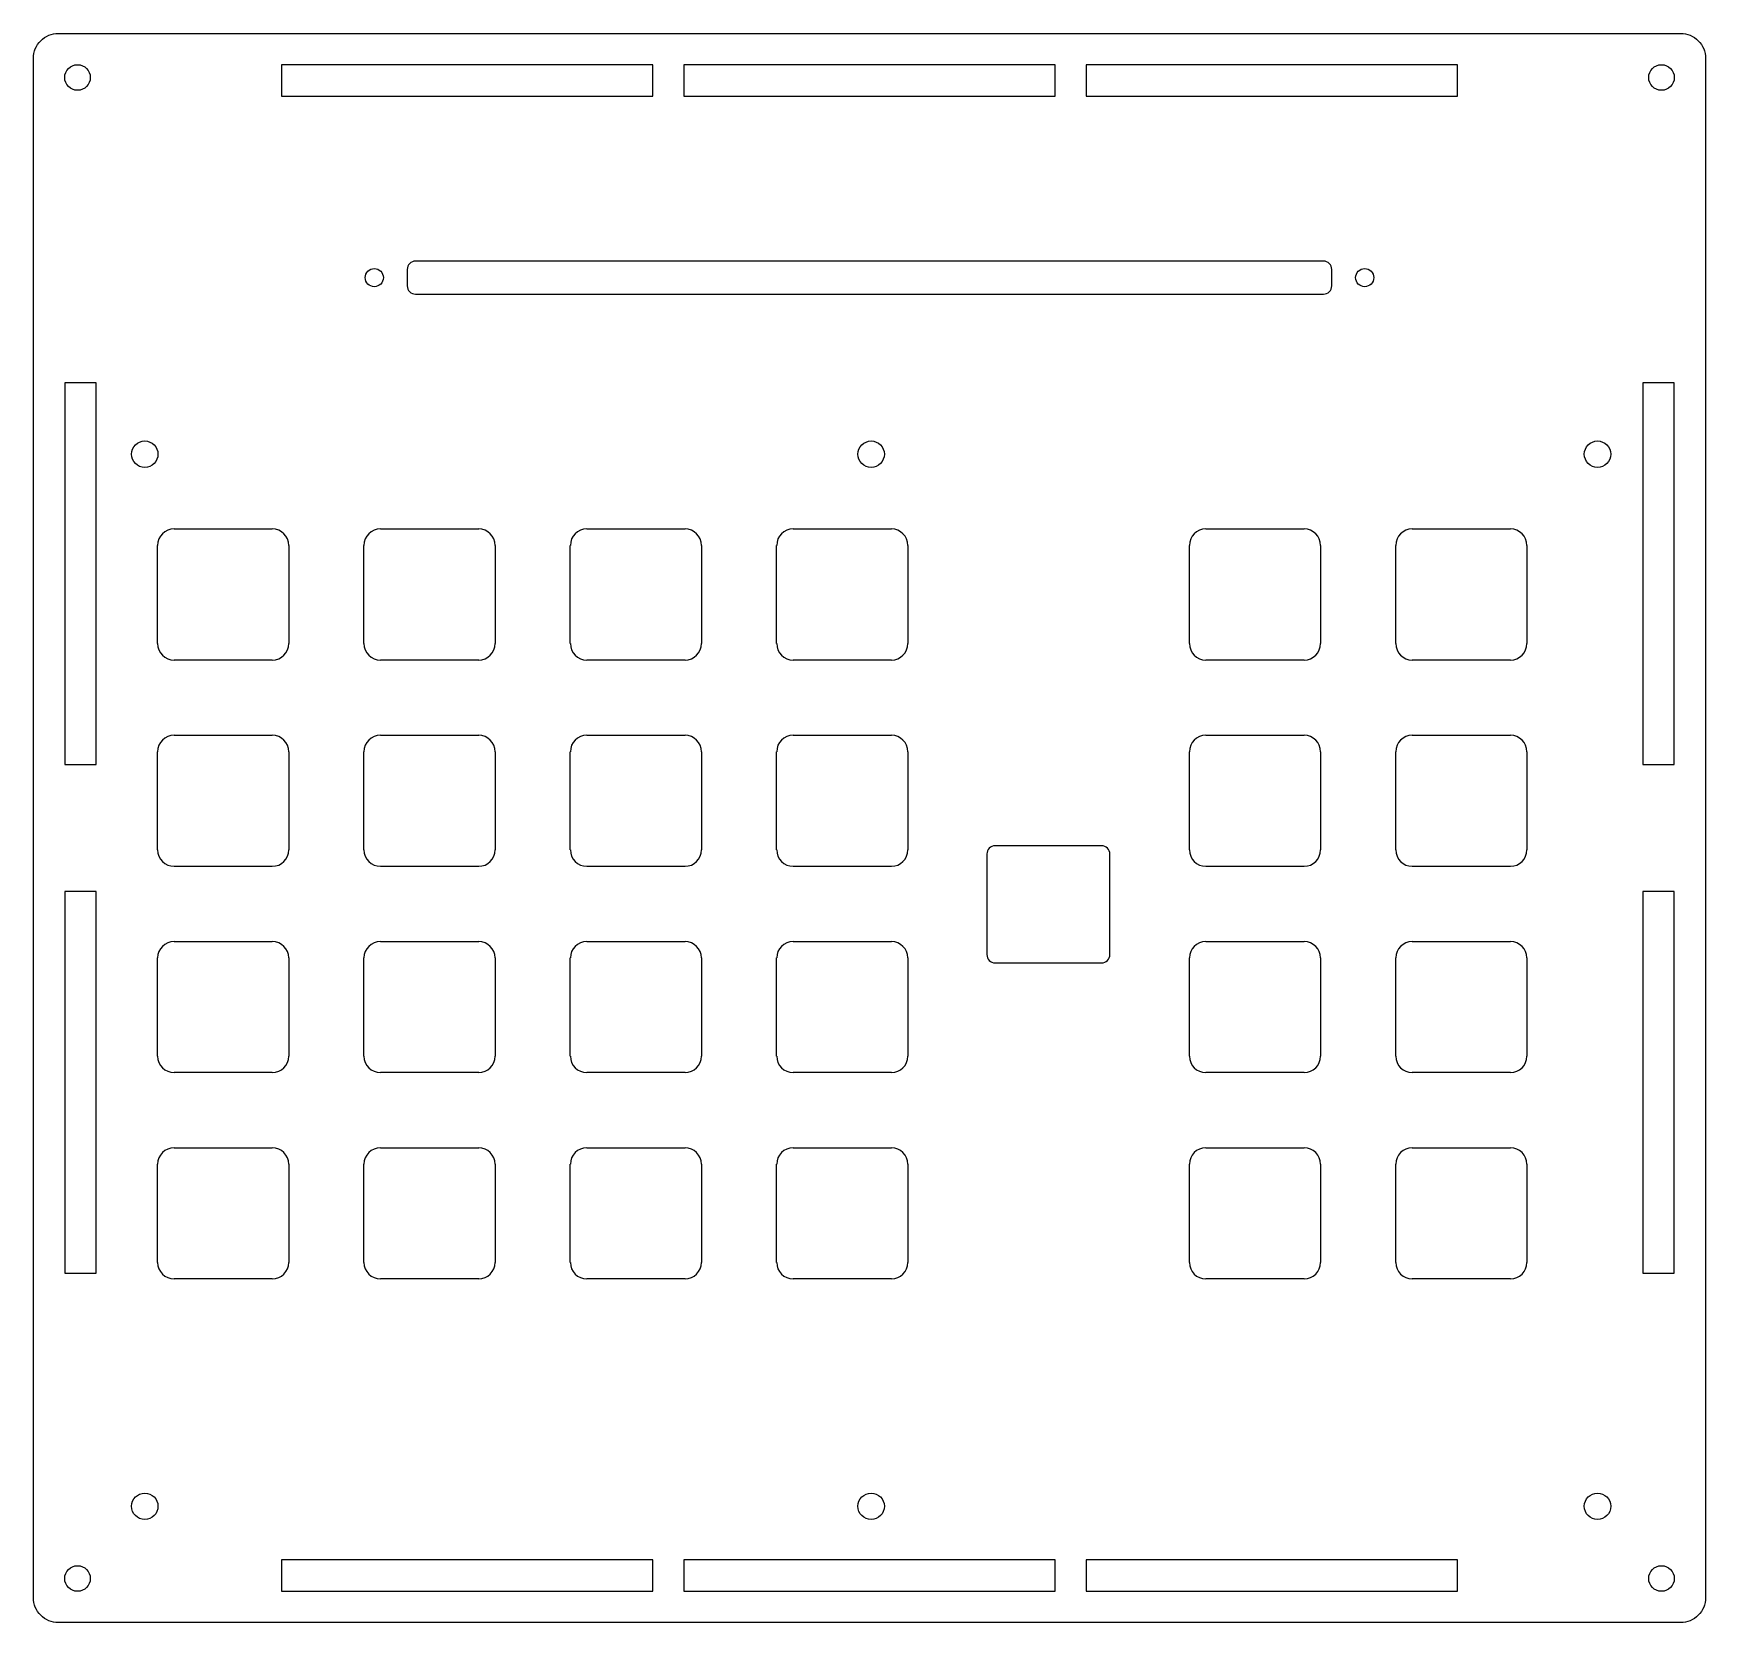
# Model space of a CAD drawing. Header units: millimetres. Extents: x -101 to 101, y -96 to 96.
import ezdxf

# ---------------------------------------------------------------- set-up
doc = ezdxf.new("R2010")
doc.units = ezdxf.units.MM
doc.layers.get('0').update_dxf_attribs({"linetype": 'CONTINUOUS'})

msp = doc.modelspace()

# ---------------------------------------------------------------- linework, layer by layer
for p, q in [((-84.25, 36.25), (-72.35, 36.25)), ((-59.25, 36.25), (-47.35, 36.25)), ((-34.25, 36.25), (-22.35, 36.25)), ((-9.25, 36.25), (2.65, 36.25)), ((40.75, 36.25), (52.65, 36.25)), ((65.75, 36.25), (77.65, 36.25)), ((-86.25, 22.35), (-86.25, 34.25)), ((-70.35, 34.25), (-70.35, 22.35)), ((-61.25, 22.35), (-61.25, 34.25)), ((-45.35, 34.25), (-45.35, 22.35)), ((-36.25, 22.35), (-36.25, 34.25)), ((-20.35, 34.25), (-20.35, 22.35)), ((-11.25, 22.35), (-11.25, 34.25)), ((4.65, 34.25), (4.65, 22.35)), ((38.75, 22.35), (38.75, 34.25)), ((54.65, 34.25), (54.65, 22.35)), ((63.75, 22.35), (63.75, 34.25)), ((79.65, 34.25), (79.65, 22.35)), ((-72.35, 20.35), (-84.25, 20.35)), ((-47.35, 20.35), (-59.25, 20.35)), ((-22.35, 20.35), (-34.25, 20.35)), ((2.65, 20.35), (-9.25, 20.35)), ((52.65, 20.35), (40.75, 20.35)), ((77.65, 20.35), (65.75, 20.35)), ((-84.25, 11.25), (-72.35, 11.25)), ((-59.25, 11.25), (-47.35, 11.25)), ((-34.25, 11.25), (-22.35, 11.25)), ((-9.25, 11.25), (2.65, 11.25)), ((40.75, 11.25), (52.65, 11.25)), ((65.75, 11.25), (77.65, 11.25)), ((-86.25, -2.65), (-86.25, 9.25)), ((-70.35, 9.25), (-70.35, -2.65)), ((-61.25, -2.65), (-61.25, 9.25)), ((-45.35, 9.25), (-45.35, -2.65)), ((-36.25, -2.65), (-36.25, 9.25)), ((-20.35, 9.25), (-20.35, -2.65)), ((-11.25, -2.65), (-11.25, 9.25)), ((4.65, 9.25), (4.65, -2.65)), ((38.75, -2.65), (38.75, 9.25)), ((54.65, 9.25), (54.65, -2.65)), ((63.75, -2.65), (63.75, 9.25)), ((79.65, 9.25), (79.65, -2.65)), ((-72.35, -4.65), (-84.25, -4.65)), ((-47.35, -4.65), (-59.25, -4.65)), ((-22.35, -4.65), (-34.25, -4.65)), ((2.65, -4.65), (-9.25, -4.65)), ((52.65, -4.65), (40.75, -4.65)), ((77.65, -4.65), (65.75, -4.65)), ((-84.25, -13.75), (-72.35, -13.75)), ((-59.25, -13.75), (-47.35, -13.75)), ((-34.25, -13.75), (-22.35, -13.75)), ((-9.25, -13.75), (2.65, -13.75)), ((40.75, -13.75), (52.65, -13.75)), ((65.75, -13.75), (77.65, -13.75)), ((-86.25, -27.65), (-86.25, -15.75)), ((-70.35, -15.75), (-70.35, -27.65)), ((-61.25, -27.65), (-61.25, -15.75)), ((-45.35, -15.75), (-45.35, -27.65)), ((-36.25, -27.65), (-36.25, -15.75)), ((-20.35, -15.75), (-20.35, -27.65)), ((-11.25, -27.65), (-11.25, -15.75)), ((4.65, -15.75), (4.65, -27.65)), ((38.75, -27.65), (38.75, -15.75)), ((54.65, -15.75), (54.65, -27.65)), ((63.75, -27.65), (63.75, -15.75)), ((79.65, -15.75), (79.65, -27.65)), ((-72.35, -29.65), (-84.25, -29.65)), ((-47.35, -29.65), (-59.25, -29.65)), ((-22.35, -29.65), (-34.25, -29.65)), ((2.65, -29.65), (-9.25, -29.65)), ((52.65, -29.65), (40.75, -29.65)), ((77.65, -29.65), (65.75, -29.65)), ((-84.25, -38.75), (-72.35, -38.75)), ((-59.25, -38.75), (-47.35, -38.75)), ((-34.25, -38.75), (-22.35, -38.75)), ((-9.25, -38.75), (2.65, -38.75)), ((40.75, -38.75), (52.65, -38.75)), ((65.75, -38.75), (77.65, -38.75)), ((-86.25, -52.65), (-86.25, -40.75)), ((-70.35, -40.75), (-70.35, -52.65)), ((-61.25, -52.65), (-61.25, -40.75)), ((-45.35, -40.75), (-45.35, -52.65)), ((-36.25, -52.65), (-36.25, -40.75)), ((-20.35, -40.75), (-20.35, -52.65)), ((-11.25, -52.65), (-11.25, -40.75)), ((4.65, -40.75), (4.65, -52.65)), ((38.75, -52.65), (38.75, -40.75)), ((54.65, -40.75), (54.65, -52.65)), ((63.75, -52.65), (63.75, -40.75)), ((79.65, -40.75), (79.65, -52.65)), ((-72.35, -54.65), (-84.25, -54.65)), ((-47.35, -54.65), (-59.25, -54.65)), ((-22.35, -54.65), (-34.25, -54.65)), ((2.65, -54.65), (-9.25, -54.65)), ((52.65, -54.65), (40.75, -54.65)), ((77.65, -54.65), (65.75, -54.65))]:
    msp.add_line(p, q)
for points in [[(-98.29, -96.29, -0.414214), (-101.29, -93.29), (-101.29, 93.29, -0.414214), (-98.29, 96.29), (98.29, 96.29, -0.414214), (101.29, 93.29), (101.29, -93.29, -0.414214), (98.29, -96.29)], [(-55, 64.7), (55, 64.7, 0.414214), (56, 65.7), (56, 67.7, 0.414214), (55, 68.7), (-55, 68.7, 0.414214), (-56, 67.7), (-56, 65.7, 0.414214)], [(15.22, -16.35), (28.12, -16.35, 0.414214), (29.12, -15.35), (29.12, -3.15, 0.414214), (28.12, -2.15), (15.22, -2.15, 0.414214), (14.22, -3.15), (14.22, -15.35, 0.414214)]]:
    msp.add_lwpolyline(points, format="xyb", close=True)
for points in [[(-71.25, 92.5), (-71.25, 88.7), (-26.25, 88.7), (-26.25, 92.5)], [(22.5, 92.5), (-22.5, 92.5), (-22.5, 88.7), (22.5, 88.7)], [(71.25, 88.7), (71.25, 92.5), (26.25, 92.5), (26.25, 88.7)], [(-97.5, 53.96), (-97.5, 7.71), (-93.7, 7.71), (-93.7, 53.96)], [(97.5, 7.71), (97.5, 53.96), (93.7, 53.96), (93.7, 7.71)], [(-93.7, -53.96), (-93.7, -7.71), (-97.5, -7.71), (-97.5, -53.96)], [(93.7, -53.96), (97.5, -53.96), (97.5, -7.71), (93.7, -7.71)], [(-26.25, -88.7), (-71.25, -88.7), (-71.25, -92.5), (-26.25, -92.5)], [(22.5, -88.7), (-22.5, -88.7), (-22.5, -92.5), (22.5, -92.5)], [(71.25, -88.7), (26.25, -88.7), (26.25, -92.5), (71.25, -92.5)]]:
    msp.add_lwpolyline(points, close=True)
for centre, radius in [((-95.95, 90.95), 1.55), ((95.95, 90.95), 1.55), ((-60, 66.7), 1.1), ((60, 66.7), 1.1), ((-87.8, 45.3), 1.6), ((0.2, 45.3), 1.6), ((88.2, 45.3), 1.6), ((-87.8, -82.2), 1.6), ((0.2, -82.2), 1.6), ((88.2, -82.2), 1.6), ((-95.95, -90.95), 1.55), ((95.95, -90.95), 1.55)]:
    msp.add_circle(centre, radius)
for centre, major_axis in [((-84.25, 34.25), (-1.41, -1.41)), ((-72.35, 34.25), (-1.41, 1.41)), ((-59.25, 34.25), (-1.41, -1.41)), ((-47.35, 34.25), (-1.41, 1.41)), ((-34.25, 34.25), (-1.41, -1.41)), ((-22.35, 34.25), (-1.41, 1.41)), ((-9.25, 34.25), (-1.41, -1.41)), ((2.65, 34.25), (-1.41, 1.41)), ((40.75, 34.25), (-1.41, -1.41)), ((52.65, 34.25), (-1.41, 1.41)), ((65.75, 34.25), (-1.41, -1.41)), ((77.65, 34.25), (-1.41, 1.41)), ((-84.25, 22.35), (1.41, -1.41)), ((-72.35, 22.35), (1.41, 1.41)), ((-59.25, 22.35), (1.41, -1.41)), ((-47.35, 22.35), (1.41, 1.41)), ((-34.25, 22.35), (1.41, -1.41)), ((-22.35, 22.35), (1.41, 1.41)), ((-9.25, 22.35), (1.41, -1.41)), ((2.65, 22.35), (1.41, 1.41)), ((40.75, 22.35), (1.41, -1.41)), ((52.65, 22.35), (1.41, 1.41)), ((65.75, 22.35), (1.41, -1.41)), ((77.65, 22.35), (1.41, 1.41)), ((-84.25, 9.25), (-1.41, -1.41)), ((-72.35, 9.25), (-1.41, 1.41)), ((-59.25, 9.25), (-1.41, -1.41)), ((-47.35, 9.25), (-1.41, 1.41)), ((-34.25, 9.25), (-1.41, -1.41)), ((-22.35, 9.25), (-1.41, 1.41)), ((-9.25, 9.25), (-1.41, -1.41)), ((2.65, 9.25), (-1.41, 1.41)), ((40.75, 9.25), (-1.41, -1.41)), ((52.65, 9.25), (-1.41, 1.41)), ((65.75, 9.25), (-1.41, -1.41)), ((77.65, 9.25), (-1.41, 1.41)), ((-84.25, -2.65), (1.41, -1.41)), ((-72.35, -2.65), (1.41, 1.41)), ((-59.25, -2.65), (1.41, -1.41)), ((-47.35, -2.65), (1.41, 1.41)), ((-34.25, -2.65), (1.41, -1.41)), ((-22.35, -2.65), (1.41, 1.41)), ((-9.25, -2.65), (1.41, -1.41)), ((2.65, -2.65), (1.41, 1.41)), ((40.75, -2.65), (1.41, -1.41)), ((52.65, -2.65), (1.41, 1.41)), ((65.75, -2.65), (1.41, -1.41)), ((77.65, -2.65), (1.41, 1.41)), ((-84.25, -15.75), (-1.41, -1.41)), ((-72.35, -15.75), (-1.41, 1.41)), ((-59.25, -15.75), (-1.41, -1.41)), ((-47.35, -15.75), (-1.41, 1.41)), ((-34.25, -15.75), (-1.41, -1.41)), ((-22.35, -15.75), (-1.41, 1.41)), ((-9.25, -15.75), (-1.41, -1.41)), ((2.65, -15.75), (-1.41, 1.41)), ((40.75, -15.75), (-1.41, -1.41)), ((52.65, -15.75), (-1.41, 1.41)), ((65.75, -15.75), (-1.41, -1.41)), ((77.65, -15.75), (-1.41, 1.41)), ((-84.25, -27.65), (1.41, -1.41)), ((-72.35, -27.65), (1.41, 1.41)), ((-59.25, -27.65), (1.41, -1.41)), ((-47.35, -27.65), (1.41, 1.41)), ((-34.25, -27.65), (1.41, -1.41)), ((-22.35, -27.65), (1.41, 1.41)), ((-9.25, -27.65), (1.41, -1.41)), ((2.65, -27.65), (1.41, 1.41)), ((40.75, -27.65), (1.41, -1.41)), ((52.65, -27.65), (1.41, 1.41)), ((65.75, -27.65), (1.41, -1.41)), ((77.65, -27.65), (1.41, 1.41)), ((-84.25, -40.75), (-1.41, -1.41)), ((-72.35, -40.75), (-1.41, 1.41)), ((-59.25, -40.75), (-1.41, -1.41)), ((-47.35, -40.75), (-1.41, 1.41)), ((-34.25, -40.75), (-1.41, -1.41)), ((-22.35, -40.75), (-1.41, 1.41)), ((-9.25, -40.75), (-1.41, -1.41)), ((2.65, -40.75), (-1.41, 1.41)), ((40.75, -40.75), (-1.41, -1.41)), ((52.65, -40.75), (-1.41, 1.41)), ((65.75, -40.75), (-1.41, -1.41)), ((77.65, -40.75), (-1.41, 1.41)), ((-84.25, -52.65), (1.41, -1.41)), ((-72.35, -52.65), (1.41, 1.41)), ((-59.25, -52.65), (1.41, -1.41)), ((-47.35, -52.65), (1.41, 1.41)), ((-34.25, -52.65), (1.41, -1.41)), ((-22.35, -52.65), (1.41, 1.41)), ((-9.25, -52.65), (1.41, -1.41)), ((2.65, -52.65), (1.41, 1.41)), ((40.75, -52.65), (1.41, -1.41)), ((52.65, -52.65), (1.41, 1.41)), ((65.75, -52.65), (1.41, -1.41)), ((77.65, -52.65), (1.41, 1.41))]:
    msp.add_ellipse(centre, major_axis=major_axis, ratio=0.998783, start_param=3.9276, end_param=5.497178)

doc.saveas('drawing.dxf')
